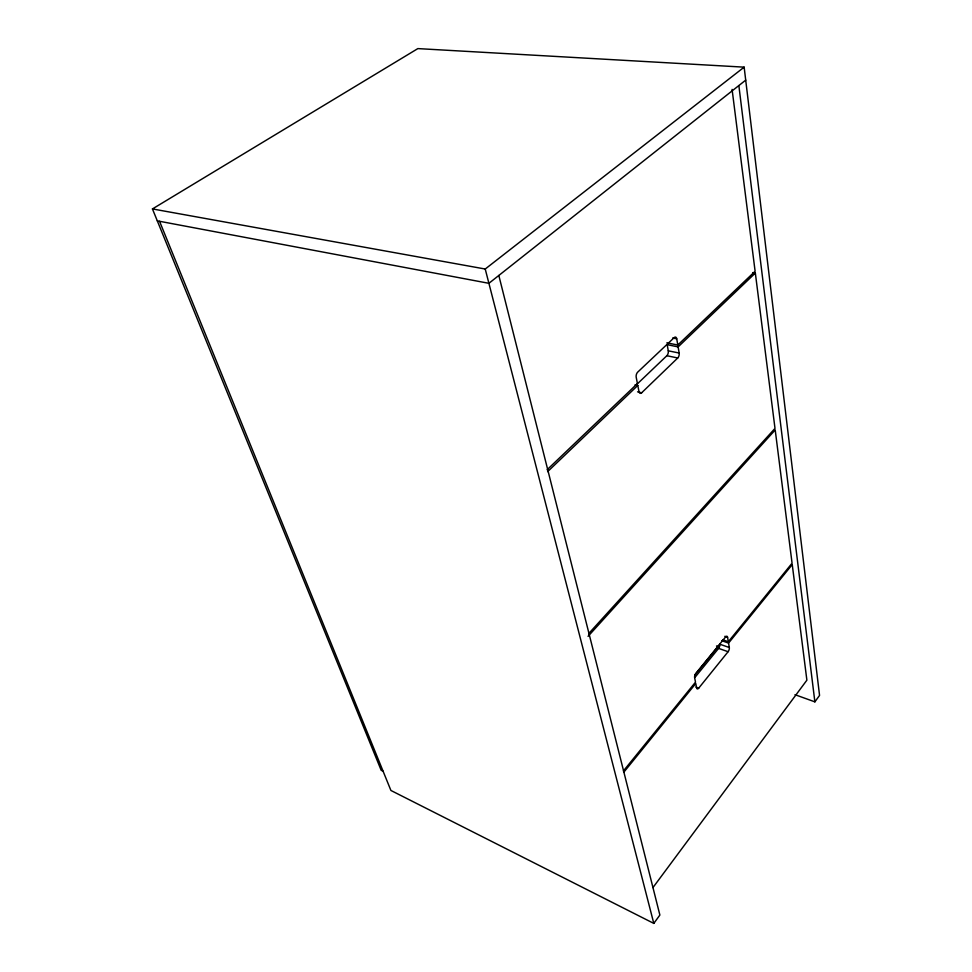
<?xml version="1.0" encoding="UTF-8"?>
<svg xmlns="http://www.w3.org/2000/svg" width="972" height="972" viewBox="0 0 972 972"><rect width="100%" height="100%" fill="white"/><g stroke="black" fill="none" stroke-linecap="round" stroke-linejoin="round"><path stroke-width="1.46" d="M159.554 221.288L390.914 790.467L653.804 923.4L659.879 915.053L498.818 275.465M794.975 694.688L814.876 701.857L819.554 695.417L744.151 67.153L417.863 48.6L152.446 208.931L381.182 770.298L383.102 771.258M652.965 887.57L806.882 680.169L792.241 564.562L728.563 643.075L729.316 647.522A3.098 1.385 -71.5 0 1 728.101 651.714L698.734 688.115A3.183 1.446 -70.6 0 1 696.62 687.969L695.758 683.51L623.757 772.278M623.417 770.942L695.502 682.162L694.628 677.678A3.195 1.47 -70.8 0 1 695.879 673.341L725.574 636.964A3.123 1.409 -71.7 0 1 727.566 637.243L728.332 641.727L722.876 639.843M728.332 641.727L792.071 563.225L775.206 429.952L588.048 636.344M694.907 674.969L719.778 644.497M694.846 677.533L718.6 648.385A3.086 1.397 -71.5 0 0 719.802 644.205L729.316 647.522M588.668 633.635L775 428.409L755.341 273.059L752.668 272.646M637.547 391.825L641.666 392.773L677.739 357.988A3.657 1.908 -77.6 0 0 679.161 353.043L678.116 346.895L755.341 273.059M547.613 471.651L637.79 385.447L639.005 391.667A3.754 2.017 -76.7 0 0 641.666 392.773M547.127 469.731L637.425 383.563L636.21 377.294A3.779 2.053 -77.1 0 1 637.681 372.155L674.24 337.576A3.694 1.932 -77.9 0 1 676.743 338.827L677.8 345.036L666.865 342.837M677.8 345.036L755.11 271.261L732.086 89.388M636.162 385.009L666.853 355.716A3.645 1.92 -77.6 0 0 668.274 350.807L667.193 344.671L669.38 342.618M745.718 80.129L488.904 283.314L157.306 220.863M152.446 208.931L485.222 269.025L744.151 67.153M672.636 338.013L676.743 338.827M667.193 344.671L678.116 346.895M668.274 350.807L679.161 353.043M666.853 355.716L677.739 357.988M635.032 384.815L637.79 385.447M724.833 636.308L727.566 637.243M721.746 640.706L728.563 643.075M716.498 645.967L719.365 646.975M718.6 648.385L728.101 651.714M695.988 687.095L698.734 688.115M485.222 269.025L653.804 923.4M738.854 85.56L814.876 701.857"/></g></svg>
